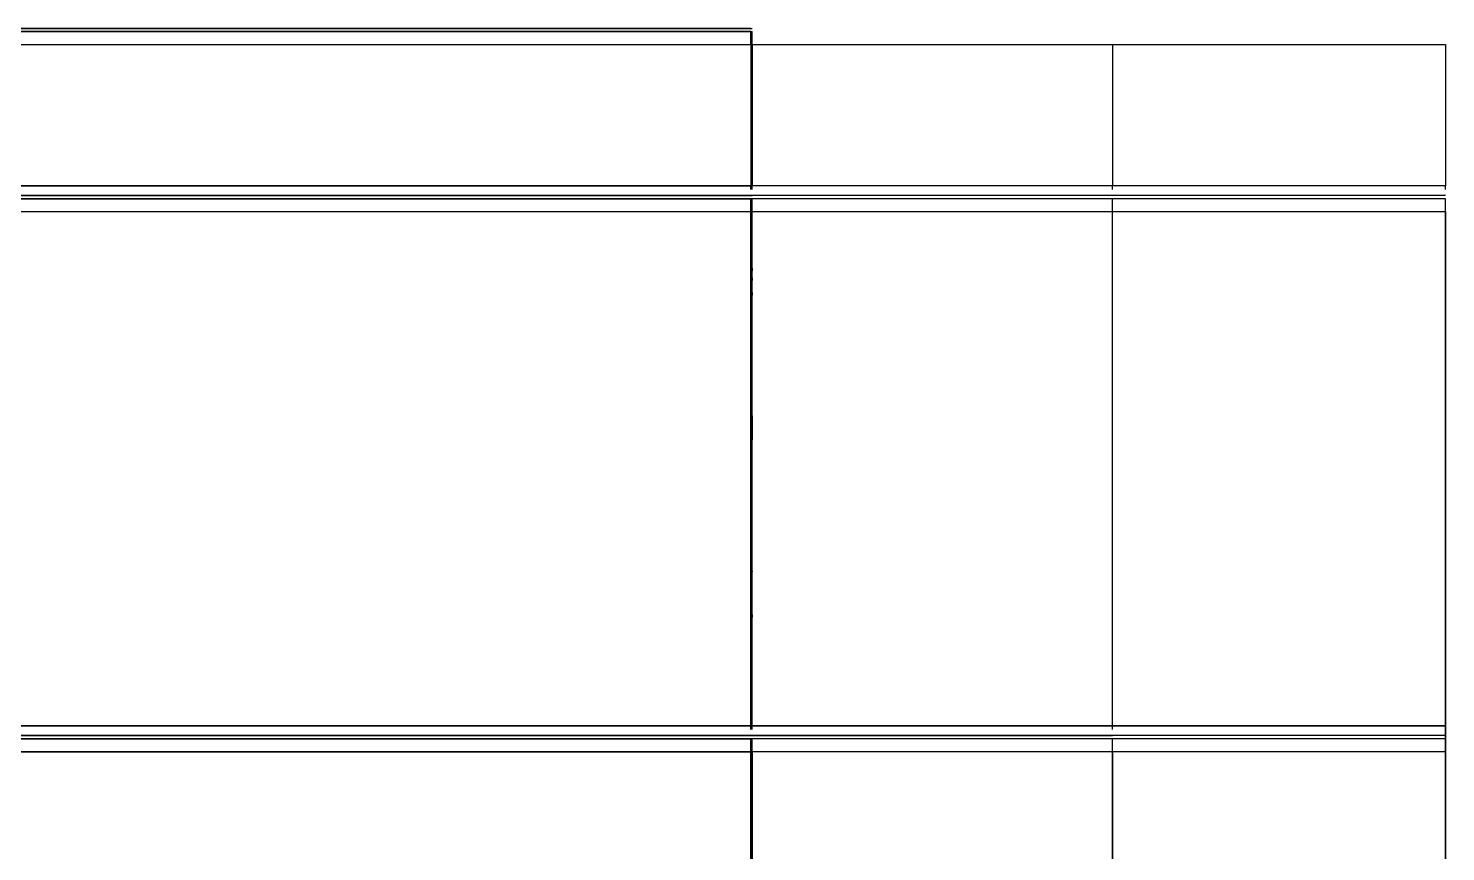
# Model space of a CAD drawing. Header units: metres. Extents: x -127 to 754, y 0 to 641.
# Drawn here: x 643.8 to 754, y 240.2 to 304.3 of the extents above; entities that cross this region are included whole.
import ezdxf

# ---------------------------------------------------------------- set-up
doc = ezdxf.new("R2010")
doc.units = ezdxf.units.M

msp = doc.modelspace()

# ---------------------------------------------------------------- linework, layer by layer
for p, q in [((127.4, 304.25, -71.83), (700.09, 304.25, -505.03)), ((700, 304.25, -91.02), (127.4, 304.25, -89.83)), ((127.4, 304, -72.27), (700.09, 304, -505.3)), ((700, 304, -91.02), (127.4, 304, -90.09)), ((127.4, 303, -73.02), (700.09, 303, -506.77)), ((127.4, 303, -90.27), (700, 303, -91.02)), ((421.5, 303, -976.6), (754, 303, -586.02)), ((700, 304, -98.27), (700, 304, -98.08)), ((700, 303, -98.27), (700, 304, -98.27)), ((700, 303, -100.27), (700, 304, -100.27)), ((700, 303, -107.77), (700, 304, -107.77)), ((700, 303, -91.02), (700, 292, -91.02)), ((700, 303, -98.27), (700, 303, -99.02)), ((700, 303, -99.02), (700, 292, -99.02)), ((700, 303, -100.27), (700, 303, -101.02)), ((700, 303, -101.02), (700, 292, -101.02)), ((700, 303, -107.77), (700, 303, -107.02)), ((700, 303, -107.02), (700, 292, -107.02)), ((700.03, 303, -230.26), (700.03, 304, -230.26)), ((700.03, 303, -239.77), (700.03, 304, -239.77)), ((700.03, 303, -230.26), (700.03, 303, -231.01)), ((700.03, 303, -231.01), (700.03, 292, -231.01)), ((700.03, 303, -239.77), (700.03, 303, -239.02)), ((700.03, 303, -239.02), (700.03, 292, -239.02)), ((700.06, 303, -362.27), (700.06, 304, -362.27)), ((700.06, 303, -371.77), (700.06, 304, -371.77)), ((700.06, 303, -362.27), (700.06, 303, -363.02)), ((700.06, 303, -363.02), (700.06, 292, -363.02)), ((700.06, 303, -371.77), (700.06, 303, -371.02)), ((700.06, 303, -371.02), (700.06, 292, -371.02)), ((700.09, 303, -494.27), (700.09, 304, -494.27)), ((700.09, 303, -501.77), (700.09, 304, -501.77)), ((700.09, 304, -503.77), (700.09, 304, -503.96)), ((700.09, 303, -503.77), (700.09, 304, -503.77)), ((700.09, 303, -494.27), (700.09, 303, -495.02)), ((700.09, 303, -495.02), (700.09, 292, -495.02)), ((700.09, 303, -501.02), (700.09, 292, -501.02)), ((700.09, 303, -501.77), (700.09, 303, -501.02)), ((700.09, 303, -503.02), (700.09, 292, -503.02)), ((700.09, 303, -503.77), (700.09, 303, -503.02)), ((700.09, 303, -505.77), (700.09, 303, -506.77)), ((700.09, 303, -506.77), (700.09, 292, -506.77)), ((700.09, 303, -506.77), (754, 303, -586.02)), ((728.09, 303, -514.27), (728.09, 303, -514.77)), ((728.09, 303, -514.77), (728.09, 292, -514.77)), ((728.09, 303, -516.27), (728.09, 303, -516.77)), ((728.09, 303, -516.77), (728.09, 292, -516.77)), ((728.09, 303, -655.26), (728.09, 292, -655.26)), ((728.09, 303, -655.76), (728.09, 303, -655.26)), ((728.09, 303, -657.26), (728.09, 292, -657.26)), ((728.09, 303, -657.76), (728.09, 303, -657.26)), ((754, 303, -534.81), (754, 292, -534.81)), ((754, 303, -535.31), (754, 303, -534.81)), ((754, 303, -536.81), (754, 292, -536.81)), ((754, 303, -537.31), (754, 303, -536.81)), ((754, 303, -544.81), (754, 292, -544.81)), ((754, 303, -545.81), (754, 303, -544.81)), ((754, 303, -626.31), (754, 303, -627.31)), ((754, 303, -627.31), (754, 292, -627.31)), ((754, 303, -634.81), (754, 303, -635.31)), ((754, 303, -635.31), (754, 292, -635.31)), ((754, 303, -636.81), (754, 303, -637.31)), ((754, 303, -637.31), (754, 292, -637.31)), ((127.4, 292, -72.27), (700.09, 292, -506.77)), ((127.4, 292, -90.27), (700, 292, -91.02)), ((754, 292, -586.02), (421.5, 292, -975.6)), ((700, 291.73, -97.72), (700, 292, -98.27)), ((700, 291.73, -99.72), (700, 292, -100.27)), ((700, 291.73, -108.31), (700, 292, -107.77)), ((700.03, 291.73, -229.72), (700.03, 292, -230.26)), ((700.03, 291.73, -240.31), (700.03, 292, -239.77)), ((700.06, 291.73, -361.72), (700.06, 292, -362.27)), ((700.06, 291.73, -372.32), (700.06, 292, -371.77)), ((700.09, 291.73, -493.72), (700.09, 292, -494.27)), ((700.09, 291.73, -502.32), (700.09, 292, -501.77)), ((700.09, 291.73, -504.32), (700.09, 292, -503.77)), ((700.09, 291.73, -506.22), (700.09, 292, -506.77)), ((754, 292, -586.02), (700.09, 292, -506.77)), ((728.09, 291.73, -514.22), (728.09, 292, -514.77)), ((728.09, 291.73, -516.22), (728.09, 292, -516.77)), ((728.09, 291.73, -655.81), (728.09, 292, -655.26)), ((728.09, 291.73, -657.81), (728.09, 292, -657.26)), ((754, 291.73, -535.36), (754, 292, -534.81)), ((754, 291.73, -537.36), (754, 292, -536.81)), ((754, 291.73, -545.36), (754, 292, -544.81)), ((754, 291.73, -626.76), (754, 292, -627.31)), ((754, 291.73, -634.76), (754, 292, -635.31)), ((754, 291.73, -636.76), (754, 292, -637.31)), ((127.4, 291.25, -71.83), (700.09, 291.25, -506.33)), ((127.4, 291, -72.08), (700.09, 291, -506.77)), ((754, 291.25, -586.02), (421.5, 291.25, -976.04)), ((754, 291, -586.02), (421.5, 291, -975.79)), ((700, 291, -98.27), (700, 291, -98.08)), ((700, 290, -98.27), (700, 291, -98.27)), ((700, 290, -100.27), (700, 291, -100.27)), ((700, 290, -107.77), (700, 291, -107.77)), ((700.03, 290, -230.26), (700.03, 291, -230.26)), ((700.03, 290, -239.77), (700.03, 291, -239.77)), ((700.06, 290, -362.27), (700.06, 291, -362.27)), ((700.06, 290, -371.77), (700.06, 291, -371.77)), ((754, 291.25, -586.02), (700.09, 291.25, -506.33)), ((700.09, 290, -494.27), (700.09, 291, -494.27)), ((700.09, 290, -501.77), (700.09, 291, -501.77)), ((700.09, 291, -503.77), (700.09, 291, -503.96)), ((700.09, 290, -503.77), (700.09, 291, -503.77)), ((754, 291, -586.02), (700.09, 291, -506.58)), ((700.09, 290, -506.77), (700.09, 291, -506.77)), ((728.09, 291, -514.77), (728.09, 291, -514.58)), ((728.09, 290, -514.77), (728.09, 291, -514.77)), ((728.09, 291, -516.77), (728.09, 291, -516.58)), ((728.09, 290, -516.77), (728.09, 291, -516.77)), ((728.09, 291, -655.26), (728.09, 291, -655.45)), ((728.09, 290, -655.26), (728.09, 291, -655.26)), ((728.09, 291, -657.26), (728.09, 291, -657.45)), ((728.09, 290, -657.26), (728.09, 291, -657.26)), ((754, 291, -534.81), (754, 291, -535)), ((754, 290, -534.81), (754, 291, -534.81)), ((754, 291, -536.81), (754, 291, -537)), ((754, 290, -536.81), (754, 291, -536.81)), ((754, 291, -544.81), (754, 291, -545)), ((754, 290, -544.81), (754, 291, -544.81)), ((754, 291, -627.31), (754, 291, -627.12)), ((754, 290, -627.31), (754, 291, -627.31)), ((754, 291, -635.31), (754, 291, -635.12)), ((754, 290, -635.31), (754, 291, -635.31)), ((754, 291, -637.31), (754, 291, -637.12)), ((754, 290, -637.31), (754, 291, -637.31)), ((127.4, 290, -73.02), (700.09, 290, -506.77)), ((127.4, 290, -90.27), (700, 290, -91.02)), ((421.5, 290, -975.6), (754, 290, -586.02)), ((700, 290, -98.27), (700, 290, -99.02)), ((700, 250, -99.02), (700, 290, -99.02)), ((700, 290, -100.27), (700, 290, -101.02)), ((700, 250, -101.02), (700, 290, -101.02)), ((700, 290, -107.77), (700, 290, -107.02)), ((700, 250, -107.02), (700, 290, -107.02)), ((700, 290, -91.02), (700, 250, -91.02)), ((700.03, 290, -230.26), (700.03, 290, -231.01)), ((700.03, 250, -231.02), (700.03, 290, -231.02)), ((700.03, 290, -239.77), (700.03, 290, -239.02)), ((700.03, 250, -239.02), (700.03, 290, -239.02)), ((700.06, 290, -362.27), (700.06, 290, -363.02)), ((700.06, 250, -363.02), (700.06, 290, -363.02)), ((700.06, 250, -371.02), (700.06, 290, -371.02)), ((700.06, 290, -371.77), (700.06, 290, -371.02)), ((700.09, 290, -494.27), (700.09, 290, -495.02)), ((700.09, 250, -495.02), (700.09, 290, -495.02)), ((700.09, 290, -501.77), (700.09, 290, -501.02)), ((700.09, 250, -501.02), (700.09, 290, -501.02)), ((700.09, 250, -503.02), (700.09, 290, -503.02)), ((700.09, 290, -503.77), (700.09, 290, -503.02)), ((700.09, 290, -506.77), (754, 290, -586.02)), ((728.09, 250, -507.52), (728.09, 290, -507.52)), ((728.09, 290, -514.77), (728.09, 290, -515.52)), ((728.09, 250, -515.52), (728.09, 290, -515.52)), ((728.09, 290, -516.77), (728.09, 290, -517.52)), ((728.09, 250, -517.52), (728.09, 290, -517.52)), ((728.09, 290, -655.26), (728.09, 290, -654.51)), ((728.09, 250, -654.51), (728.09, 290, -654.51)), ((728.09, 250, -656.51), (728.09, 290, -656.51)), ((728.09, 290, -657.26), (728.09, 290, -656.51)), ((754, 290, -534.81), (754, 290, -534.06)), ((754, 250, -534.06), (754, 290, -534.06)), ((754, 250, -536.06), (754, 290, -536.06)), ((754, 290, -536.81), (754, 290, -536.06)), ((754, 290, -627.31), (754, 290, -628.06)), ((754, 290, -635.31), (754, 290, -636.06)), ((754, 250, -636.06), (754, 290, -636.06)), ((754, 290, -637.31), (754, 290, -638.06)), ((754, 250, -638.06), (754, 290, -638.06)), ((754, 290, -544.06), (754, 250, -544.06)), ((754, 290, -628.06), (754, 250, -628.06)), ((700.03, 288, -229.02), (700, 288, -109.02)), ((700.03, 252, -229.02), (700.03, 288, -229.02)), ((700.06, 288, -361.02), (700.03, 288, -241.02)), ((700.06, 252, -361.02), (700.06, 288, -361.02)), ((700.09, 288, -493.02), (700.06, 288, -373.02)), ((700.09, 252, -493.02), (700.09, 288, -493.02)), ((754, 275.97, -628.06), (754, 288, -628.06)), ((754, 288, -628.06), (754, 288, -544.06)), ((700.03, 287, -228.02), (700, 287, -110.02)), ((700.03, 253, -228.02), (700.03, 287, -228.02)), ((700.06, 287, -360.02), (700.03, 287, -242.02)), ((700.06, 253, -360.02), (700.06, 287, -360.02)), ((700.09, 287, -492.02), (700.06, 287, -374.02)), ((700.09, 253, -492.02), (700.09, 287, -492.02)), ((754, 276.97, -627.06), (754, 287, -627.06)), ((754, 287, -627.06), (754, 287, -545.06)), ((700.02, 285.44, -169.02), (700.02, 285.44, -168.44)), ((700.02, 285.44, -169.02), (700.02, 285.44, -169.6)), ((700.02, 285.44, -168.44), (700.02, 285.44, -168.36)), ((700.02, 285.44, -168.36), (700.02, 285.34, -168.27)), ((700.02, 285.44, -169.6), (700.02, 285.44, -169.67)), ((700.02, 285.44, -169.67), (700.02, 285.34, -169.77)), ((700.05, 285.44, -301.02), (700.05, 285.44, -300.44)), ((700.05, 285.44, -301.02), (700.05, 285.44, -301.6)), ((700.05, 285.44, -300.44), (700.05, 285.44, -300.36)), ((700.05, 285.44, -300.36), (700.05, 285.34, -300.27)), ((700.05, 285.44, -301.6), (700.05, 285.44, -301.67)), ((700.05, 285.44, -301.67), (700.05, 285.34, -301.77)), ((700.08, 285.59, -433.02), (700.08, 285.59, -432.43)), ((700.08, 285.59, -433.02), (700.08, 285.59, -433.6)), ((700.08, 285.59, -432.43), (700.08, 285.59, -432.36)), ((700.08, 285.59, -432.36), (700.08, 285.49, -432.27)), ((700.08, 285.59, -433.6), (700.08, 285.59, -433.67)), ((700.08, 285.59, -433.67), (700.08, 285.49, -433.77)), ((700.08, 285.49, -432.27), (700.08, 285.49, -432.27)), ((700.08, 285.49, -432.27), (700.08, 285.4, -432.36)), ((700.08, 285.49, -433.77), (700.08, 285.49, -433.77)), ((700.08, 285.49, -433.77), (700.08, 285.4, -433.67)), ((700.08, 285.4, -432.41), (700.08, 285.4, -432.36)), ((700.08, 285.4, -432.41), (700.08, 285.4, -433.02)), ((700.08, 285.4, -433.62), (700.08, 285.4, -433.02)), ((700.08, 285.4, -433.62), (700.08, 285.4, -433.67)), ((700.02, 285.34, -168.27), (700.02, 285.34, -168.27)), ((700.02, 285.34, -168.27), (700.02, 285.25, -168.36)), ((700.02, 285.34, -169.77), (700.02, 285.34, -169.77)), ((700.02, 285.34, -169.77), (700.02, 285.25, -169.67)), ((700.02, 285.25, -168.41), (700.02, 285.25, -168.36)), ((700.02, 285.25, -168.41), (700.02, 285.25, -169.02)), ((700.02, 285.25, -169.62), (700.02, 285.25, -169.02)), ((700.02, 285.25, -169.62), (700.02, 285.25, -169.67)), ((700.02, 284.69, -168.55), (700.02, 284.69, -169.02)), ((700.02, 284.69, -169.49), (700.02, 284.69, -169.02)), ((700.02, 284.69, -168.55), (700.02, 284.59, -168.45)), ((700.02, 284.69, -169.49), (700.02, 284.59, -169.58)), ((700.02, 284.59, -168.45), (700.02, 284.5, -168.45)), ((700.02, 284.59, -169.58), (700.02, 284.5, -169.58)), ((700.02, 284.5, -168.45), (700.02, 284.5, -169.02)), ((700.02, 284.5, -169.58), (700.02, 284.5, -169.02)), ((700.05, 285.34, -300.27), (700.05, 285.34, -300.27)), ((700.05, 285.34, -300.27), (700.05, 285.25, -300.36)), ((700.05, 285.34, -301.77), (700.05, 285.34, -301.77)), ((700.05, 285.34, -301.77), (700.05, 285.25, -301.67)), ((700.05, 285.25, -300.41), (700.05, 285.25, -300.36)), ((700.05, 285.25, -300.41), (700.05, 285.25, -301.02)), ((700.05, 285.25, -301.62), (700.05, 285.25, -301.02)), ((700.05, 285.25, -301.62), (700.05, 285.25, -301.67)), ((700.05, 284.69, -300.55), (700.05, 284.69, -301.02)), ((700.05, 284.69, -301.49), (700.05, 284.69, -301.02)), ((700.05, 284.69, -300.55), (700.05, 284.59, -300.45)), ((700.05, 284.69, -301.49), (700.05, 284.59, -301.58)), ((700.05, 284.59, -300.45), (700.05, 284.5, -300.45)), ((700.05, 284.59, -301.58), (700.05, 284.5, -301.58)), ((700.05, 284.5, -300.45), (700.05, 284.5, -301.02)), ((700.05, 284.5, -301.58), (700.05, 284.5, -301.02)), ((700.08, 284.84, -432.55), (700.08, 284.84, -433.02)), ((700.08, 284.84, -433.48), (700.08, 284.84, -433.02)), ((700.08, 284.84, -432.55), (700.08, 284.74, -432.45)), ((700.08, 284.84, -433.48), (700.08, 284.74, -433.58)), ((700.08, 284.74, -432.45), (700.08, 284.65, -432.45)), ((700.08, 284.74, -433.58), (700.08, 284.65, -433.58)), ((700.08, 284.65, -432.45), (700.08, 284.65, -433.02)), ((700.08, 284.65, -433.58), (700.08, 284.65, -433.02)), ((700.02, 283.55, -167.45), (700.02, 283.55, -167.52)), ((700.02, 283.55, -167.52), (700.02, 283.55, -169.02)), ((700.02, 283.55, -170.52), (700.02, 283.55, -169.02)), ((700.02, 283.55, -170.58), (700.02, 283.55, -170.52)), ((700.02, 283.55, -167.52), (700.02, 283.36, -167.52)), ((700.02, 283.55, -170.52), (700.02, 283.36, -170.52)), ((700.02, 283.36, -167.52), (700.02, 283.36, -169.02)), ((700.02, 283.36, -170.52), (700.02, 283.36, -169.02)), ((700.05, 283.55, -299.45), (700.05, 283.55, -299.52)), ((700.05, 283.55, -299.52), (700.05, 283.55, -301.02)), ((700.05, 283.55, -302.52), (700.05, 283.55, -301.02)), ((700.05, 283.55, -302.58), (700.05, 283.55, -302.52)), ((700.05, 283.55, -299.52), (700.05, 283.36, -299.52)), ((700.05, 283.55, -302.52), (700.05, 283.36, -302.52)), ((700.05, 283.36, -299.52), (700.05, 283.36, -301.02)), ((700.05, 283.36, -302.52), (700.05, 283.36, -301.02)), ((700.08, 283.7, -431.45), (700.08, 283.7, -431.52)), ((700.08, 283.7, -431.52), (700.08, 283.7, -433.02)), ((700.08, 283.7, -434.52), (700.08, 283.7, -433.02)), ((700.08, 283.7, -434.58), (700.08, 283.7, -434.52)), ((700.08, 283.7, -431.52), (700.08, 283.51, -431.52)), ((700.08, 283.7, -434.52), (700.08, 283.51, -434.52)), ((700.08, 283.51, -431.52), (700.08, 283.51, -433.02)), ((700.08, 283.51, -434.52), (700.08, 283.51, -433.02)), ((700.02, 282.23, -167.7), (700.02, 282.23, -169.02)), ((700.02, 282.23, -170.33), (700.02, 282.23, -169.02)), ((700.02, 282.05, -167.52), (700.02, 282.23, -167.52)), ((700.02, 282.23, -167.52), (700.02, 282.23, -167.7)), ((700.02, 282.05, -170.52), (700.02, 282.23, -170.52)), ((700.02, 282.23, -170.52), (700.02, 282.23, -170.33)), ((700.05, 282.23, -299.7), (700.05, 282.23, -301.02)), ((700.05, 282.23, -302.33), (700.05, 282.23, -301.02)), ((700.05, 282.05, -299.52), (700.05, 282.23, -299.52)), ((700.05, 282.23, -299.52), (700.05, 282.23, -299.7)), ((700.05, 282.05, -302.52), (700.05, 282.23, -302.52)), ((700.05, 282.23, -302.52), (700.05, 282.23, -302.33)), ((700.08, 282.38, -431.7), (700.08, 282.38, -433.02)), ((700.08, 282.38, -434.33), (700.08, 282.38, -433.02)), ((700.08, 282.2, -431.52), (700.08, 282.38, -431.52)), ((700.08, 282.38, -431.52), (700.08, 282.38, -431.7)), ((700.08, 282.2, -434.52), (700.08, 282.38, -434.52)), ((700.08, 282.38, -434.52), (700.08, 282.38, -434.33)), ((700.08, 282.2, -431.52), (700.08, 282.2, -433.02)), ((700.08, 282.2, -434.52), (700.08, 282.2, -433.02)), ((700.02, 282.05, -167.52), (700.02, 282.05, -169.02)), ((700.02, 282.05, -170.52), (700.02, 282.05, -169.02)), ((700.05, 282.05, -299.52), (700.05, 282.05, -301.02)), ((700.05, 282.05, -302.52), (700.05, 282.05, -301.02)), ((700.01, 276.42, -161.89), (700.01, 276.8, -161.89)), ((700.01, 276.8, -161.89), (700.02, 276.8, -169.02)), ((700.02, 276.8, -176.14), (700.02, 276.8, -169.02)), ((700.02, 276.42, -176.14), (700.02, 276.8, -176.14)), ((700.04, 276.42, -293.89), (700.04, 276.8, -293.89)), ((700.04, 276.8, -293.89), (700.05, 276.8, -301.02)), ((700.05, 276.8, -308.14), (700.05, 276.8, -301.02)), ((700.05, 276.42, -308.14), (700.05, 276.8, -308.14)), ((700.07, 276.57, -425.89), (700.07, 276.95, -425.89)), ((700.07, 276.95, -425.89), (700.08, 276.95, -433.02)), ((700.07, 276.57, -425.89), (700.08, 276.57, -433.02)), ((700.08, 276.95, -440.14), (700.08, 276.95, -433.02)), ((700.08, 276.57, -440.14), (700.08, 276.95, -440.14)), ((700.08, 276.57, -440.14), (700.08, 276.57, -433.02)), ((754, 276.97, -545.06), (754, 276.97, -627.06)), ((700.01, 276.42, -161.89), (700.02, 276.42, -169.02)), ((700.01, 275.47, -160.89), (700.01, 275.47, -160.95)), ((700.01, 275.3, -160.95), (700.01, 275.47, -160.95)), ((700.01, 275.47, -160.95), (700.02, 275.47, -169.02)), ((700.02, 276.42, -176.14), (700.02, 276.42, -169.02)), ((700.02, 275.47, -177.08), (700.02, 275.47, -169.02)), ((700.02, 275.3, -177.08), (700.02, 275.47, -177.08)), ((700.02, 275.47, -177.15), (700.02, 275.47, -177.08)), ((700.04, 276.42, -293.89), (700.05, 276.42, -301.02)), ((700.04, 275.47, -292.89), (700.04, 275.47, -292.95)), ((700.04, 275.3, -292.95), (700.04, 275.47, -292.95)), ((700.04, 275.47, -292.95), (700.05, 275.47, -301.02)), ((700.05, 276.42, -308.14), (700.05, 276.42, -301.02)), ((700.05, 275.47, -309.08), (700.05, 275.47, -301.02)), ((700.05, 275.3, -309.08), (700.05, 275.47, -309.08)), ((700.05, 275.47, -309.15), (700.05, 275.47, -309.08)), ((700.07, 275.62, -424.89), (700.07, 275.62, -424.95)), ((700.07, 275.45, -424.95), (700.07, 275.62, -424.95)), ((700.07, 275.62, -424.95), (700.08, 275.62, -433.02)), ((700.07, 275.45, -424.95), (700.07, 275.45, -425.7)), ((700.07, 275.45, -425.7), (700.08, 275.45, -433.02)), ((700.08, 275.62, -441.08), (700.08, 275.62, -433.02)), ((700.08, 275.45, -441.08), (700.08, 275.62, -441.08)), ((700.08, 275.62, -441.15), (700.08, 275.62, -441.08)), ((700.08, 275.45, -440.33), (700.08, 275.45, -433.02)), ((700.08, 275.45, -441.08), (700.08, 275.45, -440.33)), ((754, 275.97, -544.06), (754, 275.97, -628.06)), ((700.01, 275.3, -160.95), (700.01, 275.3, -161.7)), ((700.01, 275.3, -161.7), (700.02, 275.3, -169.02)), ((700.01, 275.11, -161.89), (700.02, 275.11, -169.02)), ((700.02, 275.3, -176.33), (700.02, 275.3, -169.02)), ((700.02, 275.3, -177.08), (700.02, 275.3, -176.33)), ((700.02, 275.11, -176.14), (700.02, 275.11, -169.02)), ((700.04, 275.3, -292.95), (700.04, 275.3, -293.7)), ((700.04, 275.3, -293.7), (700.05, 275.3, -301.02)), ((700.04, 275.11, -293.89), (700.05, 275.11, -301.02)), ((700.05, 275.3, -308.33), (700.05, 275.3, -301.02)), ((700.05, 275.3, -309.08), (700.05, 275.3, -308.33)), ((700.05, 275.11, -308.14), (700.05, 275.11, -301.02)), ((700.07, 275.26, -425.89), (700.08, 275.26, -433.02)), ((700.08, 275.26, -440.14), (700.08, 275.26, -433.02)), ((700.01, 274.17, -161.89), (700.01, 274.17, -162.04)), ((700.01, 274.17, -162.04), (700.02, 274.17, -169.02)), ((700.01, 273.98, -162.38), (700.01, 273.98, -162.23)), ((700.01, 273.98, -162.38), (700.02, 273.98, -169.02)), ((700.01, 273.61, -162.46), (700.01, 273.61, -162.39)), ((700.01, 273.61, -162.46), (700.02, 273.61, -168.83)), ((700.01, 273.53, -162.65), (700.02, 273.53, -168.57)), ((700.02, 274.17, -175.99), (700.02, 274.17, -169.02)), ((700.02, 274.17, -176.14), (700.02, 274.17, -175.99)), ((700.02, 273.98, -175.65), (700.02, 273.98, -169.02)), ((700.02, 273.98, -175.65), (700.02, 273.98, -175.8)), ((700.02, 272.11, -168.83), (700.02, 273.98, -168.83)), ((700.02, 273.98, -168.83), (700.02, 273.98, -169.2)), ((700.02, 273.98, -169.2), (700.02, 272.11, -169.2)), ((700.02, 261.89, -168.57), (700.02, 273.61, -168.57)), ((700.02, 261.89, -168.64), (700.02, 273.61, -168.64)), ((700.02, 273.61, -175.57), (700.02, 273.61, -169.2)), ((700.02, 261.89, -169.39), (700.02, 273.61, -169.39)), ((700.02, 261.89, -169.47), (700.02, 273.61, -169.47)), ((700.02, 273.61, -175.57), (700.02, 273.61, -175.65)), ((700.02, 273.53, -175.38), (700.02, 273.53, -169.47)), ((700.04, 274.17, -293.89), (700.04, 274.17, -294.04)), ((700.04, 274.17, -294.04), (700.05, 274.17, -301.02)), ((700.04, 273.98, -294.38), (700.04, 273.98, -294.23)), ((700.04, 273.98, -294.38), (700.05, 273.98, -301.02)), ((700.04, 273.61, -294.46), (700.04, 273.61, -294.39)), ((700.04, 273.61, -294.46), (700.05, 273.61, -300.83)), ((700.04, 273.53, -294.65), (700.05, 273.53, -300.57)), ((700.05, 274.17, -307.99), (700.05, 274.17, -301.02)), ((700.05, 274.17, -308.14), (700.05, 274.17, -307.99)), ((700.05, 273.98, -307.65), (700.05, 273.98, -301.02)), ((700.05, 273.98, -307.65), (700.05, 273.98, -307.8)), ((700.05, 272.11, -300.83), (700.05, 273.98, -300.83)), ((700.05, 273.98, -300.83), (700.05, 273.98, -301.2)), ((700.05, 273.98, -301.2), (700.05, 272.11, -301.2)), ((700.05, 261.89, -300.57), (700.05, 273.61, -300.57)), ((700.05, 261.89, -300.64), (700.05, 273.61, -300.64)), ((700.05, 273.61, -307.57), (700.05, 273.61, -301.2)), ((700.05, 261.89, -301.39), (700.05, 273.61, -301.39)), ((700.05, 261.89, -301.47), (700.05, 273.61, -301.47)), ((700.05, 273.61, -307.57), (700.05, 273.61, -307.65)), ((700.05, 273.53, -307.38), (700.05, 273.53, -301.47)), ((700.07, 274.32, -425.89), (700.07, 274.32, -426.04)), ((700.07, 274.32, -426.04), (700.08, 274.32, -433.02)), ((700.07, 274.13, -426.38), (700.07, 274.13, -426.23)), ((700.07, 274.13, -426.38), (700.08, 274.13, -433.02)), ((700.07, 273.76, -426.46), (700.07, 273.76, -426.39)), ((700.07, 273.76, -426.46), (700.08, 273.76, -432.83)), ((700.07, 273.68, -426.65), (700.08, 273.68, -432.57)), ((700.08, 274.32, -439.99), (700.08, 274.32, -433.02)), ((700.08, 274.32, -440.14), (700.08, 274.32, -439.99)), ((700.08, 274.13, -439.65), (700.08, 274.13, -433.02)), ((700.08, 274.13, -439.65), (700.08, 274.13, -439.8)), ((700.08, 272.26, -432.83), (700.08, 274.13, -432.83)), ((700.08, 274.13, -432.83), (700.08, 274.13, -433.2)), ((700.08, 274.13, -433.2), (700.08, 272.26, -433.2)), ((700.08, 262.04, -432.57), (700.08, 273.76, -432.57)), ((700.08, 262.04, -432.64), (700.08, 273.76, -432.64)), ((700.08, 273.76, -439.57), (700.08, 273.76, -433.2)), ((700.08, 262.04, -433.39), (700.08, 273.76, -433.39)), ((700.08, 262.04, -433.47), (700.08, 273.76, -433.47)), ((700.08, 273.76, -439.57), (700.08, 273.76, -439.65)), ((700.08, 273.68, -439.38), (700.08, 273.68, -433.47)), ((754, 273.97, -586.06), (754, 273.97, -544.06)), ((754, 273.97, -586.06), (754, 273.97, -627.31)), ((754, 250, -544.06), (754, 273.97, -544.06)), ((754, 273.97, -544.06), (754, 273.97, -585.71)), ((754, 250, -628.06), (754, 273.97, -628.06)), ((754, 273.97, -628.06), (754, 273.97, -585.71)), ((754, 272.4, -586.03), (754, 272.4, -585.45)), ((754, 272.4, -586.03), (754, 272.4, -586.61)), ((754, 272.4, -585.45), (754, 272.4, -585.37)), ((754, 272.4, -585.37), (754, 272.31, -585.28)), ((754, 272.4, -586.61), (754, 272.4, -586.69)), ((754, 272.4, -586.69), (754, 272.31, -586.78)), ((754, 272.31, -585.28), (754, 272.31, -585.28)), ((754, 272.31, -585.28), (754, 272.21, -585.37)), ((754, 272.31, -586.78), (754, 272.31, -586.78)), ((754, 272.31, -586.78), (754, 272.21, -586.69)), ((754, 272.21, -585.43), (754, 272.21, -585.37)), ((754, 272.21, -585.43), (754, 272.21, -586.03)), ((754, 272.21, -586.63), (754, 272.21, -586.03)), ((754, 272.21, -586.63), (754, 272.21, -586.69)), ((754, 148, -546.06), (754, 271.97, -546.06)), ((754, 271.97, -546.06), (754, 271.97, -585.71)), ((754, 148, -626.06), (754, 271.97, -626.06)), ((754, 271.97, -626.06), (754, 271.97, -585.71)), ((754, 271.65, -585.56), (754, 271.65, -586.03)), ((754, 271.65, -586.5), (754, 271.65, -586.03)), ((754, 271.65, -585.56), (754, 271.56, -585.47)), ((754, 271.65, -586.5), (754, 271.56, -586.59)), ((754, 271.56, -585.47), (754, 271.46, -585.47)), ((754, 271.56, -586.59), (754, 271.46, -586.59)), ((754, 271.46, -585.47), (754, 271.46, -586.03)), ((754, 271.46, -586.59), (754, 271.46, -586.03)), ((754, 148, -547.06), (754, 270.97, -547.06)), ((754, 270.97, -547.06), (754, 270.97, -585.71)), ((754, 148, -625.06), (754, 270.97, -625.06)), ((754, 270.97, -625.06), (754, 270.97, -585.71)), ((754, 270.51, -584.46), (754, 270.51, -584.53)), ((754, 270.51, -584.53), (754, 270.51, -586.03)), ((754, 270.51, -587.53), (754, 270.51, -586.03)), ((754, 270.51, -587.6), (754, 270.51, -587.53)), ((754, 270.51, -584.53), (754, 270.32, -584.53)), ((754, 270.51, -587.53), (754, 270.32, -587.53)), ((754, 270.32, -584.53), (754, 270.32, -586.03)), ((754, 270.32, -587.53), (754, 270.32, -586.03)), ((754, 269.2, -584.72), (754, 269.2, -586.03)), ((754, 269.2, -587.34), (754, 269.2, -586.03)), ((754, 269.01, -584.53), (754, 269.2, -584.53)), ((754, 269.2, -584.53), (754, 269.2, -584.72)), ((754, 269.01, -587.53), (754, 269.2, -587.53)), ((754, 269.2, -587.53), (754, 269.2, -587.34)), ((754, 269.01, -584.53), (754, 269.01, -586.03)), ((754, 269.01, -587.53), (754, 269.01, -586.03)), ((754, 148, -550.06), (754, 268, -550.06)), ((754, 268, -586.01), (754, 268, -550.06)), ((754, 268, -586.02), (754, 148, -586.02)), ((754, 148, -622.06), (754, 268, -622.06)), ((754, 268, -586.02), (754, 268, -622.06)), ((754, 266.5, -584.51), (754, 266.5, -551.56)), ((754, 266.5, -584.51), (754, 149.5, -584.51)), ((754, 149.5, -551.56), (754, 266.5, -551.56)), ((754, 266.5, -587.52), (754, 149.5, -587.52)), ((754, 149.5, -620.56), (754, 266.5, -620.56)), ((754, 266.5, -587.52), (754, 266.5, -620.56)), ((754, 263.39, -578.9), (754, 263.76, -578.9)), ((754, 263.76, -578.9), (754, 263.76, -586.03)), ((754, 263.76, -593.15), (754, 263.76, -586.03)), ((754, 263.39, -593.15), (754, 263.76, -593.15)), ((754, 263.39, -578.9), (754, 263.39, -586.03)), ((754, 263.39, -593.15), (754, 263.39, -586.03)), ((754, 153.5, -555.56), (754, 262.5, -555.56)), ((754, 262.5, -580.51), (754, 262.5, -555.56)), ((754, 262.5, -580.51), (754, 184.08, -580.51)), ((754, 153.5, -616.56), (754, 262.5, -616.56)), ((754, 262.5, -591.52), (754, 184.08, -591.52)), ((754, 262.5, -591.52), (754, 262.5, -616.56)), ((754, 262.44, -577.9), (754, 262.44, -577.97)), ((754, 262.26, -577.97), (754, 262.44, -577.97)), ((754, 262.44, -577.97), (754, 262.44, -586.03)), ((754, 262.44, -594.09), (754, 262.44, -586.03)), ((754, 262.26, -594.09), (754, 262.44, -594.09)), ((754, 262.44, -594.16), (754, 262.44, -594.09)), ((754, 262.26, -577.97), (754, 262.26, -578.72)), ((754, 262.26, -578.72), (754, 262.26, -586.03)), ((754, 262.26, -593.34), (754, 262.26, -586.03)), ((754, 262.26, -594.09), (754, 262.26, -593.34)), ((700.01, 261.96, -165.49), (700.02, 261.96, -168.57)), ((700.01, 261.89, -165.32), (700.01, 261.85, -165.25)), ((700.01, 261.89, -165.32), (700.02, 261.89, -169.02)), ((700.01, 261.32, -165.27), (700.01, 261.51, -165.27)), ((700.01, 261.51, -165.27), (700.02, 261.51, -169.02)), ((700.01, 261.32, -165.27), (700.02, 261.32, -169.02)), ((700.02, 261.96, -172.54), (700.02, 261.96, -169.47)), ((700.02, 261.89, -172.72), (700.02, 261.89, -169.02)), ((700.02, 261.89, -172.72), (700.02, 261.85, -172.78)), ((700.02, 261.51, -172.76), (700.02, 261.51, -169.02)), ((700.02, 261.32, -172.76), (700.02, 261.51, -172.76)), ((700.02, 261.32, -172.76), (700.02, 261.32, -169.02)), ((700.05, 261.96, -297.49), (700.05, 261.96, -300.57)), ((700.05, 261.96, -304.54), (700.05, 261.96, -301.47)), ((700.05, 261.89, -297.32), (700.05, 261.85, -297.25)), ((700.05, 261.89, -297.32), (700.05, 261.89, -301.02)), ((700.05, 261.89, -304.72), (700.05, 261.89, -301.02)), ((700.05, 261.89, -304.72), (700.05, 261.85, -304.78)), ((700.05, 261.32, -297.27), (700.05, 261.51, -297.27)), ((700.05, 261.51, -297.27), (700.05, 261.51, -301.02)), ((700.05, 261.51, -304.76), (700.05, 261.51, -301.02)), ((700.05, 261.32, -304.76), (700.05, 261.51, -304.76)), ((700.05, 261.32, -297.27), (700.05, 261.32, -301.02)), ((700.05, 261.32, -304.76), (700.05, 261.32, -301.02)), ((700.08, 262.11, -429.49), (700.08, 262.11, -432.57)), ((700.08, 262.11, -436.54), (700.08, 262.11, -433.47)), ((700.08, 262.04, -429.32), (700.08, 262, -429.25)), ((700.08, 262.04, -429.32), (700.08, 262.04, -433.02)), ((700.08, 262.04, -436.72), (700.08, 262.04, -433.02)), ((700.08, 262.04, -436.72), (700.08, 262, -436.78)), ((700.08, 261.47, -429.27), (700.08, 261.66, -429.27)), ((700.08, 261.66, -429.27), (700.08, 261.66, -433.02)), ((700.08, 261.66, -436.76), (700.08, 261.66, -433.02)), ((700.08, 261.47, -436.76), (700.08, 261.66, -436.76)), ((700.08, 261.47, -429.27), (700.08, 261.47, -433.02)), ((700.08, 261.47, -436.76), (700.08, 261.47, -433.02)), ((754, 262.07, -578.9), (754, 262.07, -586.03)), ((754, 262.07, -593.15), (754, 262.07, -586.03)), ((754, 261.5, -568.04), (754, 154.5, -568.04)), ((754, 261.5, -604.04), (754, 154.5, -604.04)), ((754, 261.5, -579.51), (754, 261.5, -556.56)), ((754, 154.5, -556.56), (754, 261.5, -556.56)), ((754, 261.5, -579.51), (754, 183.58, -579.51)), ((754, 154.5, -615.56), (754, 261.5, -615.56)), ((754, 261.5, -592.52), (754, 183.58, -592.52)), ((754, 261.5, -592.52), (754, 261.5, -615.56)), ((754, 261.14, -578.9), (754, 261.14, -579.05)), ((754, 261.14, -579.05), (754, 261.14, -586.03)), ((754, 261.14, -593), (754, 261.14, -586.03)), ((754, 261.14, -593.15), (754, 261.14, -593)), ((700.01, 260.79, -164.81), (700.01, 260.79, -164.87)), ((700.01, 260.71, -164.87), (700.01, 260.79, -164.87)), ((700.01, 260.79, -164.87), (700.02, 260.79, -169.02)), ((700.01, 260.71, -164.87), (700.01, 260.71, -165.06)), ((700.01, 260.71, -165.06), (700.02, 260.71, -169.02)), ((700.01, 260.61, -165.16), (700.01, 260.61, -165.9)), ((700.01, 260.61, -165.9), (700.02, 260.61, -169.02)), ((700.02, 260.79, -173.16), (700.02, 260.79, -169.02)), ((700.02, 260.71, -173.16), (700.02, 260.79, -173.16)), ((700.02, 260.79, -173.22), (700.02, 260.79, -173.16)), ((700.02, 260.71, -172.97), (700.02, 260.71, -169.02)), ((700.02, 260.71, -173.16), (700.02, 260.71, -172.97)), ((700.02, 260.61, -172.13), (700.02, 260.61, -169.02)), ((700.02, 260.61, -172.88), (700.02, 260.61, -172.13)), ((700.05, 260.79, -296.81), (700.05, 260.79, -296.87)), ((700.05, 260.71, -296.87), (700.05, 260.79, -296.87)), ((700.05, 260.79, -296.87), (700.05, 260.79, -301.02)), ((700.05, 260.79, -305.16), (700.05, 260.79, -301.02)), ((700.05, 260.71, -305.16), (700.05, 260.79, -305.16)), ((700.05, 260.79, -305.22), (700.05, 260.79, -305.16)), ((700.05, 260.71, -296.87), (700.05, 260.71, -297.06)), ((700.05, 260.71, -297.06), (700.05, 260.71, -301.02)), ((700.05, 260.71, -304.97), (700.05, 260.71, -301.02)), ((700.05, 260.71, -305.16), (700.05, 260.71, -304.97)), ((700.05, 260.61, -297.16), (700.05, 260.61, -297.9)), ((700.05, 260.61, -297.9), (700.05, 260.61, -301.02)), ((700.05, 260.61, -304.13), (700.05, 260.61, -301.02)), ((700.05, 260.61, -304.88), (700.05, 260.61, -304.13)), ((700.08, 260.94, -428.81), (700.08, 260.94, -428.87)), ((700.08, 260.86, -428.87), (700.08, 260.94, -428.87)), ((700.08, 260.94, -428.87), (700.08, 260.94, -433.02)), ((700.08, 260.94, -437.16), (700.08, 260.94, -433.02)), ((700.08, 260.86, -437.16), (700.08, 260.94, -437.16)), ((700.08, 260.94, -437.22), (700.08, 260.94, -437.16)), ((700.08, 260.86, -428.87), (700.08, 260.86, -429.06)), ((700.08, 260.86, -429.06), (700.08, 260.86, -433.02)), ((700.08, 260.86, -436.97), (700.08, 260.86, -433.02)), ((700.08, 260.86, -437.16), (700.08, 260.86, -436.97)), ((700.08, 260.76, -429.16), (700.08, 260.76, -429.9)), ((700.08, 260.76, -429.9), (700.08, 260.76, -433.02)), ((700.08, 260.76, -436.13), (700.08, 260.76, -433.02)), ((700.08, 260.76, -436.88), (700.08, 260.76, -436.13)), ((754, 260.95, -579.39), (754, 260.95, -579.24)), ((754, 260.95, -579.39), (754, 260.95, -586.03)), ((754, 260.95, -592.67), (754, 260.95, -586.03)), ((754, 260.95, -592.67), (754, 260.95, -592.82)), ((754, 259.07, -586.22), (754, 260.95, -586.22)), ((754, 260.95, -586.22), (754, 260.95, -585.84)), ((754, 260.95, -585.84), (754, 259.07, -585.84)), ((754, 260.57, -579.47), (754, 260.57, -579.4)), ((754, 260.57, -579.47), (754, 260.57, -585.84)), ((754, 248.85, -585.58), (754, 260.57, -585.58)), ((754, 248.85, -585.65), (754, 260.57, -585.65)), ((754, 260.57, -592.58), (754, 260.57, -586.22)), ((754, 248.85, -586.4), (754, 260.57, -586.4)), ((754, 248.85, -586.48), (754, 260.57, -586.48)), ((754, 260.57, -592.58), (754, 260.57, -592.66)), ((754, 260.5, -579.66), (754, 260.5, -585.58)), ((754, 260.5, -592.39), (754, 260.5, -586.48)), ((700.02, 258.5, -167.52), (700.02, 258.5, -169.02)), ((700.02, 258.5, -170.52), (700.02, 258.5, -169.02)), ((700.02, 258.5, -167.52), (700.02, 258.32, -167.52)), ((700.02, 258.5, -170.52), (700.02, 258.32, -170.52)), ((700.02, 258.32, -167.7), (700.02, 258.32, -169.02)), ((700.02, 258.32, -170.33), (700.02, 258.32, -169.02)), ((700.02, 258.32, -167.52), (700.02, 258.32, -167.7)), ((700.02, 258.32, -170.52), (700.02, 258.32, -170.33)), ((700.05, 258.5, -299.52), (700.05, 258.5, -301.02)), ((700.05, 258.5, -302.52), (700.05, 258.5, -301.02)), ((700.05, 258.5, -299.52), (700.05, 258.32, -299.52)), ((700.05, 258.5, -302.52), (700.05, 258.32, -302.52)), ((700.05, 258.32, -299.7), (700.05, 258.32, -301.02)), ((700.05, 258.32, -302.33), (700.05, 258.32, -301.02)), ((700.05, 258.32, -299.52), (700.05, 258.32, -299.7)), ((700.05, 258.32, -302.52), (700.05, 258.32, -302.33)), ((700.08, 258.65, -431.52), (700.08, 258.65, -433.02)), ((700.08, 258.65, -434.52), (700.08, 258.65, -433.02)), ((700.08, 258.65, -431.52), (700.08, 258.47, -431.52)), ((700.08, 258.65, -434.52), (700.08, 258.47, -434.52)), ((700.08, 258.47, -431.7), (700.08, 258.47, -433.02)), ((700.08, 258.47, -434.33), (700.08, 258.47, -433.02)), ((700.08, 258.47, -431.52), (700.08, 258.47, -431.7)), ((700.08, 258.47, -434.52), (700.08, 258.47, -434.33)), ((700.02, 257.19, -167.52), (700.02, 257.19, -169.02)), ((700.02, 257.19, -170.52), (700.02, 257.19, -169.02)), ((700.02, 257, -167.52), (700.02, 257.19, -167.52)), ((700.02, 257, -170.52), (700.02, 257.19, -170.52)), ((700.02, 257, -167.45), (700.02, 257, -167.52)), ((700.02, 257, -167.52), (700.02, 257, -169.02)), ((700.02, 257, -170.52), (700.02, 257, -169.02)), ((700.02, 257, -170.58), (700.02, 257, -170.52)), ((700.05, 257.19, -299.52), (700.05, 257.19, -301.02)), ((700.05, 257.19, -302.52), (700.05, 257.19, -301.02)), ((700.05, 257, -299.52), (700.05, 257.19, -299.52)), ((700.05, 257, -302.52), (700.05, 257.19, -302.52)), ((700.05, 257, -299.45), (700.05, 257, -299.52)), ((700.05, 257, -299.52), (700.05, 257, -301.02)), ((700.05, 257, -302.52), (700.05, 257, -301.02)), ((700.05, 257, -302.58), (700.05, 257, -302.52)), ((700.08, 257.34, -431.52), (700.08, 257.34, -433.02)), ((700.08, 257.34, -434.52), (700.08, 257.34, -433.02)), ((700.08, 257.15, -431.52), (700.08, 257.34, -431.52)), ((700.08, 257.15, -434.52), (700.08, 257.34, -434.52)), ((700.08, 257.15, -431.45), (700.08, 257.15, -431.52)), ((700.08, 257.15, -431.52), (700.08, 257.15, -433.02)), ((700.08, 257.15, -434.52), (700.08, 257.15, -433.02)), ((700.08, 257.15, -434.58), (700.08, 257.15, -434.52)), ((700.02, 256.05, -168.45), (700.02, 256.05, -169.02)), ((700.02, 256.05, -169.58), (700.02, 256.05, -169.02)), ((700.02, 255.96, -168.45), (700.02, 256.05, -168.45)), ((700.02, 255.96, -169.58), (700.02, 256.05, -169.58)), ((700.02, 255.86, -168.55), (700.02, 255.96, -168.45)), ((700.02, 255.86, -169.49), (700.02, 255.96, -169.58)), ((700.02, 255.86, -168.55), (700.02, 255.86, -169.02)), ((700.02, 255.86, -169.49), (700.02, 255.86, -169.02)), ((700.05, 256.05, -300.45), (700.05, 256.05, -301.02)), ((700.05, 256.05, -301.58), (700.05, 256.05, -301.02)), ((700.05, 255.96, -300.45), (700.05, 256.05, -300.45)), ((700.05, 255.96, -301.58), (700.05, 256.05, -301.58)), ((700.05, 255.86, -300.55), (700.05, 255.96, -300.45)), ((700.05, 255.86, -301.49), (700.05, 255.96, -301.58)), ((700.05, 255.86, -300.55), (700.05, 255.86, -301.02)), ((700.05, 255.86, -301.49), (700.05, 255.86, -301.02)), ((700.08, 256.2, -432.45), (700.08, 256.2, -433.02)), ((700.08, 256.2, -433.58), (700.08, 256.2, -433.02)), ((700.08, 256.11, -432.45), (700.08, 256.2, -432.45)), ((700.08, 256.11, -433.58), (700.08, 256.2, -433.58)), ((700.08, 256.01, -432.55), (700.08, 256.11, -432.45)), ((700.08, 256.01, -433.48), (700.08, 256.11, -433.58)), ((700.08, 256.01, -432.55), (700.08, 256.01, -433.02)), ((700.08, 256.01, -433.48), (700.08, 256.01, -433.02)), ((700.02, 254.18, -168.41), (700.02, 254.18, -168.36)), ((700.02, 254.18, -168.41), (700.02, 254.18, -169.02)), ((700.02, 254.18, -169.62), (700.02, 254.18, -169.02)), ((700.02, 254.18, -169.62), (700.02, 254.18, -169.67)), ((700.02, 254.08, -168.27), (700.02, 254.18, -168.36)), ((700.02, 254.08, -169.77), (700.02, 254.18, -169.67)), ((700.02, 253.99, -168.36), (700.02, 254.08, -168.27)), ((700.02, 254.08, -168.27), (700.02, 254.08, -168.27)), ((700.02, 253.99, -169.67), (700.02, 254.08, -169.77)), ((700.02, 254.08, -169.77), (700.02, 254.08, -169.77)), ((700.02, 253.99, -169.02), (700.02, 253.99, -168.44)), ((700.02, 253.99, -169.02), (700.02, 253.99, -169.6)), ((700.02, 253.99, -168.44), (700.02, 253.99, -168.36)), ((700.02, 253.99, -169.6), (700.02, 253.99, -169.67)), ((700.05, 254.18, -300.41), (700.05, 254.18, -300.36)), ((700.05, 254.18, -300.41), (700.05, 254.18, -301.02)), ((700.05, 254.18, -301.62), (700.05, 254.18, -301.02)), ((700.05, 254.18, -301.62), (700.05, 254.18, -301.67)), ((700.05, 254.08, -300.27), (700.05, 254.18, -300.36)), ((700.05, 254.08, -301.77), (700.05, 254.18, -301.67)), ((700.05, 253.99, -300.36), (700.05, 254.08, -300.27)), ((700.05, 254.08, -300.27), (700.05, 254.08, -300.27)), ((700.05, 253.99, -301.67), (700.05, 254.08, -301.77)), ((700.05, 254.08, -301.77), (700.05, 254.08, -301.77)), ((700.05, 253.99, -301.02), (700.05, 253.99, -300.44)), ((700.05, 253.99, -301.02), (700.05, 253.99, -301.6)), ((700.05, 253.99, -300.44), (700.05, 253.99, -300.36)), ((700.05, 253.99, -301.6), (700.05, 253.99, -301.67)), ((700.08, 254.33, -432.41), (700.08, 254.33, -432.36)), ((700.08, 254.33, -432.41), (700.08, 254.33, -433.02)), ((700.08, 254.33, -433.62), (700.08, 254.33, -433.02)), ((700.08, 254.33, -433.62), (700.08, 254.33, -433.67)), ((700.08, 254.23, -432.27), (700.08, 254.33, -432.36)), ((700.08, 254.23, -433.77), (700.08, 254.33, -433.67)), ((700.08, 254.14, -432.36), (700.08, 254.23, -432.27)), ((700.08, 254.23, -432.27), (700.08, 254.23, -432.27)), ((700.08, 254.14, -433.67), (700.08, 254.23, -433.77)), ((700.08, 254.23, -433.77), (700.08, 254.23, -433.77)), ((700.08, 254.14, -433.02), (700.08, 254.14, -432.43)), ((700.08, 254.14, -433.02), (700.08, 254.14, -433.6)), ((700.08, 254.14, -432.43), (700.08, 254.14, -432.36)), ((700.08, 254.14, -433.6), (700.08, 254.14, -433.67)), ((700, 253, -110.02), (700.03, 253, -228.02)), ((700.03, 253, -242.02), (700.06, 253, -360.02)), ((700.06, 253, -374.02), (700.09, 253, -492.02)), ((700, 252, -109.02), (700.03, 252, -229.02)), ((700.03, 252, -241.02), (700.06, 252, -361.02)), ((700.06, 252, -373.02), (700.09, 252, -493.02)), ((127.4, 250, -73.02), (754, 250, -544.06)), ((700, 250, -91.02), (127.4, 250, -90.27)), ((127.4, 249.25, -71.83), (728.09, 249.25, -516.95)), ((127.4, 249, -72.08), (700.09, 249, -506.77)), ((754, 250, -628.06), (452, 250, -767.85)), ((754, 249.25, -626.85), (638.09, 249.25, -665.68)), ((754, 249, -627.12), (638.09, 249, -665.26)), ((700, 249.73, -97.72), (700, 250, -98.27)), ((700, 249.73, -99.72), (700, 250, -100.27)), ((700, 249.73, -108.32), (700, 250, -107.77)), ((700, 249, -98.27), (700, 249, -98.08)), ((700, 248, -98.27), (700, 249, -98.27)), ((700, 248, -100.27), (700, 249, -100.27)), ((700, 248, -107.77), (700, 249, -107.77)), ((700.03, 249.73, -229.72), (700.03, 250, -230.27)), ((700.03, 249.73, -240.32), (700.03, 250, -239.77)), ((700.03, 248, -230.27), (700.03, 249, -230.27)), ((700.03, 248, -239.77), (700.03, 249, -239.77)), ((700.06, 249.73, -361.72), (700.06, 250, -362.27)), ((700.06, 249.73, -372.32), (700.06, 250, -371.77)), ((700.06, 248, -362.27), (700.06, 249, -362.27)), ((700.06, 248, -371.77), (700.06, 249, -371.77)), ((700.09, 249.73, -493.72), (700.09, 250, -494.27)), ((700.09, 249.73, -502.32), (700.09, 250, -501.77)), ((700.09, 249.73, -504.32), (700.09, 250, -503.77)), ((700.09, 249.73, -506.22), (700.09, 250, -506.77)), ((754, 249.25, -545.25), (700.09, 249.25, -506.35)), ((700.09, 248, -494.27), (700.09, 249, -494.27)), ((700.09, 248, -501.77), (700.09, 249, -501.77)), ((700.09, 249, -503.77), (700.09, 249, -503.96)), ((700.09, 248, -503.77), (700.09, 249, -503.77)), ((700.09, 249, -506.77), (700.09, 249, -506.58)), ((700.09, 248, -506.77), (700.09, 249, -506.77)), ((754, 249, -545), (700.09, 249, -506.77)), ((728.09, 249.73, -514.22), (728.09, 250, -514.77)), ((728.09, 249.73, -516.22), (728.09, 250, -516.77)), ((728.09, 249.73, -655.81), (728.09, 250, -655.26)), ((728.09, 249.73, -657.81), (728.09, 250, -657.26)), ((728.09, 249, -514.77), (728.09, 249, -514.58)), ((728.09, 248, -514.77), (728.09, 249, -514.77)), ((728.09, 249, -516.77), (728.09, 249, -516.58)), ((728.09, 248, -516.77), (728.09, 249, -516.77)), ((728.09, 249, -655.26), (728.09, 249, -655.45)), ((728.09, 248, -655.26), (728.09, 249, -655.26)), ((728.09, 249, -657.26), (728.09, 249, -657.45)), ((728.09, 248, -657.26), (728.09, 249, -657.26)), ((754, 249.73, -535.36), (754, 250, -534.81)), ((754, 249.73, -537.36), (754, 250, -536.81)), ((754, 250, -544.06), (754, 250, -544.81)), ((754, 249.73, -545.36), (754, 250, -544.81)), ((754, 249.73, -626.76), (754, 250, -627.31)), ((754, 250, -628.06), (754, 250, -627.31)), ((754, 249.73, -634.76), (754, 250, -635.31)), ((754, 249.73, -636.76), (754, 250, -637.31)), ((754, 249, -534.81), (754, 249, -535)), ((754, 248, -534.81), (754, 249, -534.81)), ((754, 249, -536.81), (754, 249, -537)), ((754, 248, -536.81), (754, 249, -536.81)), ((754, 249, -544.81), (754, 249, -545)), ((754, 248, -544.81), (754, 249, -544.81)), ((754, 249, -627.31), (754, 249, -627.12)), ((754, 248, -627.31), (754, 249, -627.31)), ((754, 249, -635.31), (754, 249, -635.12)), ((754, 248, -635.31), (754, 249, -635.31)), ((754, 249, -637.31), (754, 249, -637.12)), ((754, 248, -637.31), (754, 249, -637.31)), ((127.4, 248, -73.02), (700.09, 248, -506.77)), ((127.4, 248, -90.27), (700, 248, -91.02)), ((754, 248, -627.31), (638.09, 248, -665.26)), ((700, 248, -100.27), (700, 248, -101.02)), ((700, 148, -101.02), (700, 248, -101.02)), ((700, 248, -107.77), (700, 248, -107.02)), ((700, 248, -91.02), (700, 148, -91.02)), ((700, 248, -99.02), (700, 148, -99.02)), ((700, 248, -107.02), (700, 148, -107.02)), ((700.03, 248, -230.27), (700.03, 248, -231.02)), ((700.03, 248, -239.77), (700.03, 248, -239.02)), ((700.03, 248, -231.02), (700.03, 148, -231.02)), ((700.03, 248, -239.02), (700.03, 148, -239.02)), ((700.06, 248, -362.27), (700.06, 248, -363.02)), ((700.06, 248, -371.77), (700.06, 248, -371.02)), ((700.06, 248, -363.02), (700.06, 148, -363.02)), ((700.06, 248, -371.02), (700.06, 148, -371.02)), ((700.09, 248, -494.27), (700.09, 248, -495.02)), ((700.09, 148, -501.02), (700.09, 248, -501.02)), ((700.09, 248, -501.77), (700.09, 248, -501.02)), ((754, 248, -544.81), (700.09, 248, -506.77)), ((700.09, 248, -495.02), (700.09, 148, -495.02)), ((700.09, 248, -503.02), (700.09, 148, -503.02)), ((728.09, 148, -507.52), (728.09, 248, -507.52)), ((728.09, 248, -515.52), (728.09, 148, -515.52)), ((728.09, 248, -516.77), (728.09, 248, -517.52)), ((728.09, 248, -655.26), (728.09, 248, -654.51)), ((728.09, 248, -656.51), (728.09, 148, -656.51)), ((728.09, 248, -517.52), (728.09, 148, -517.52)), ((728.09, 248, -654.51), (728.09, 148, -654.51)), ((754, 248.93, -582.5), (754, 248.93, -585.58)), ((754, 248.93, -589.56), (754, 248.93, -586.48)), ((754, 248.85, -582.33), (754, 248.82, -582.26)), ((754, 248.85, -582.33), (754, 248.85, -586.03)), ((754, 248.85, -589.73), (754, 248.85, -586.03)), ((754, 248.85, -589.73), (754, 248.82, -589.8)), ((754, 248.29, -582.28), (754, 248.48, -582.28)), ((754, 248.48, -582.28), (754, 248.48, -586.03)), ((754, 248.48, -589.78), (754, 248.48, -586.03)), ((754, 248.29, -589.78), (754, 248.48, -589.78)), ((754, 248.29, -582.28), (754, 248.29, -586.03)), ((754, 248.29, -589.78), (754, 248.29, -586.03)), ((754, 248, -534.81), (754, 248, -534.06)), ((754, 248, -544.81), (754, 248, -544.06)), ((754, 248, -627.31), (754, 248, -628.06)), ((754, 248, -637.31), (754, 248, -638.06)), ((754, 248, -534.06), (754, 148, -534.06)), ((754, 248, -536.06), (754, 148, -536.06)), ((754, 248, -544.06), (754, 142, -544.06)), ((754, 148, -544.06), (754, 248, -544.06)), ((754, 248, -628.06), (754, 142, -628.06)), ((754, 148, -628.06), (754, 248, -628.06)), ((754, 248, -636.06), (754, 148, -636.06)), ((754, 248, -638.06), (754, 148, -638.06)), ((754, 247.76, -581.82), (754, 247.76, -581.89)), ((754, 247.67, -581.89), (754, 247.76, -581.89)), ((754, 247.76, -581.89), (754, 247.76, -586.03)), ((754, 247.76, -590.17), (754, 247.76, -586.03)), ((754, 247.67, -590.17), (754, 247.76, -590.17)), ((754, 247.76, -590.24), (754, 247.76, -590.17)), ((754, 247.67, -581.89), (754, 247.67, -582.07)), ((754, 247.67, -582.07), (754, 247.67, -586.03)), ((754, 247.67, -589.98), (754, 247.67, -586.03)), ((754, 247.67, -590.17), (754, 247.67, -589.98)), ((754, 247.58, -582.17), (754, 247.58, -582.91)), ((754, 247.58, -582.91), (754, 247.58, -586.03)), ((754, 247.58, -589.15), (754, 247.58, -586.03)), ((754, 247.58, -589.89), (754, 247.58, -589.15)), ((754, 246, -556.56), (754, 246, -579.51)), ((754, 246, -592.56), (754, 246, -615.51)), ((700.03, 245.5, -229.02), (700, 245.5, -109.02)), ((700, 245.5, -109.02), (700, 119.5, -109.02)), ((700.03, 118.5, -229.02), (700.03, 245.5, -229.02)), ((700.06, 245.5, -361.02), (700.03, 245.5, -241.02)), ((700.03, 245.5, -241.02), (700.03, 118.5, -241.02)), ((700.06, 118.5, -361.02), (700.06, 245.5, -361.02)), ((700.09, 245.5, -493.02), (700.06, 245.5, -373.02)), ((700.06, 245.5, -373.02), (700.06, 118.5, -373.02)), ((700.09, 119.5, -493.02), (700.09, 245.5, -493.02)), ((754, 245.47, -584.53), (754, 245.47, -586.03)), ((754, 245.47, -587.53), (754, 245.47, -586.03)), ((754, 245.47, -584.53), (754, 245.28, -584.53)), ((754, 245.47, -587.53), (754, 245.28, -587.53)), ((754, 245.28, -584.72), (754, 245.28, -586.03)), ((754, 245.28, -587.34), (754, 245.28, -586.03)), ((754, 245.28, -584.53), (754, 245.28, -584.72)), ((754, 245.28, -587.53), (754, 245.28, -587.34)), ((700.03, 243.5, -227.02), (700, 243.5, -111.02)), ((700, 243.5, -111.02), (700, 119.5, -111.02)), ((700.03, 118.5, -227.02), (700.03, 243.5, -227.02)), ((700.06, 243.5, -359.02), (700.03, 243.5, -243.02)), ((700.03, 243.5, -243.02), (700.03, 118.5, -243.02)), ((700.06, 118.5, -359.02), (700.06, 243.5, -359.02)), ((700.09, 243.5, -491.02), (700.06, 243.5, -375.02)), ((700.06, 243.5, -375.02), (700.06, 118.5, -375.02)), ((700.09, 119.5, -491.02), (700.09, 243.5, -491.02)), ((754, 244.16, -584.53), (754, 244.16, -586.03)), ((754, 244.16, -587.53), (754, 244.16, -586.03)), ((754, 243.97, -584.53), (754, 244.16, -584.53)), ((754, 243.97, -587.53), (754, 244.16, -587.53)), ((754, 243.97, -584.46), (754, 243.97, -584.53)), ((754, 243.97, -584.53), (754, 243.97, -586.03)), ((754, 243.97, -587.53), (754, 243.97, -586.03)), ((754, 243.97, -587.6), (754, 243.97, -587.53)), ((700.03, 242.5, -226.02), (700, 242.5, -112.02)), ((700, 242.5, -112.02), (700, 119.5, -112.02)), ((700.03, 118.5, -226.02), (700.03, 242.5, -226.02)), ((700.06, 242.5, -358.02), (700.03, 242.5, -244.02)), ((700.03, 242.5, -244.02), (700.03, 118.5, -244.02)), ((700.06, 118.5, -358.02), (700.06, 242.5, -358.02)), ((700.09, 242.5, -490.02), (700.06, 242.5, -376.02)), ((700.06, 242.5, -376.02), (700.06, 118.5, -376.02)), ((700.09, 119.5, -490.02), (700.09, 242.5, -490.02)), ((754, 243.02, -585.47), (754, 243.02, -586.03)), ((754, 243.02, -586.59), (754, 243.02, -586.03)), ((754, 242.92, -585.47), (754, 243.02, -585.47)), ((754, 242.92, -586.59), (754, 243.02, -586.59)), ((754, 242.83, -585.56), (754, 242.92, -585.47)), ((754, 242.83, -586.5), (754, 242.92, -586.59)), ((754, 242.83, -585.56), (754, 242.83, -586.03)), ((754, 242.83, -586.5), (754, 242.83, -586.03)), ((754, 241.14, -585.43), (754, 241.14, -585.37)), ((754, 241.14, -585.43), (754, 241.14, -586.03)), ((754, 241.14, -586.63), (754, 241.14, -586.03)), ((754, 241.14, -586.63), (754, 241.14, -586.69)), ((754, 241.05, -585.28), (754, 241.14, -585.37)), ((754, 241.05, -586.78), (754, 241.14, -586.69)), ((754, 240.95, -585.37), (754, 241.05, -585.28)), ((754, 241.05, -585.28), (754, 241.05, -585.28)), ((754, 240.95, -586.69), (754, 241.05, -586.78)), ((754, 241.05, -586.78), (754, 241.05, -586.78)), ((754, 240.95, -586.03), (754, 240.95, -585.45)), ((754, 240.95, -586.03), (754, 240.95, -586.61)), ((754, 240.95, -585.45), (754, 240.95, -585.37)), ((754, 240.95, -586.61), (754, 240.95, -586.69))]:
    msp.add_line(p, q)

doc.saveas('drawing.dxf')
